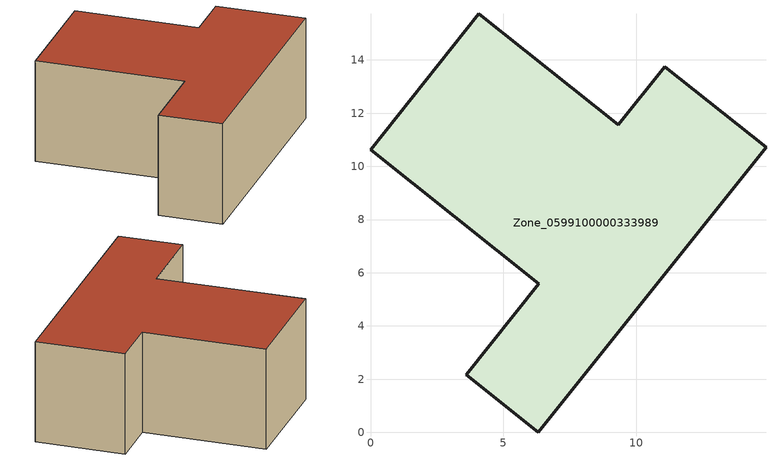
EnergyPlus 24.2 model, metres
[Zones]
Zone_0599100000333989
 floor ground (C_G): 6.33,5.59 0,10.63 4.07,15.74 9.32,11.56 11.06,13.75 14.87,10.72 6.31,0 3.6,2.16 z0.29
 wall outside (C_F): 14.87,10.72 11.06,13.75 9.32,11.56 4.07,15.74 0,10.63 6.33,5.59 3.6,2.16 6.31,0 14.87,10.72 z0.29:5.95
 roof outside (C_R): 0,10.63 6.33,5.59 3.6,2.16 6.31,0 14.87,10.72 11.06,13.75 9.32,11.56 4.07,15.74 z5.95
[BUILDING]
Pand.0599100000333989: North Axis=0; Terrain=City; Loads Convergence Tolerance Value=0.04; Temperature Convergence Tolerance Value=0.4; Solar Distribution=FullExterior; Maximum Number of Warmup Days=25; Minimum Number of Warmup Days=1
[Site:Location]
Rotterdam.The.Hague.AP_ZH_NLD Design_Conditions: Latitude=51.96; Longitude=4.45; Time Zone=1; Elevation=-4.5
[SITE:GROUNDTEMPERATURE:BUILDINGSURFACE]
18, 18, 18, 18, 18, 18, 18, 18, 18, 18, 18, 18
[MATERIAL] Thermal Absorptance=0.9; Solar Absorptance=0.7; Visible Absorptance=0.7
Name | Roughness | Thickness | Conductivity | Density | Specific Heat
G.TC.1975-1991 | MediumSmooth | 0.15 | 0.288461 | 540 | 1210
F.TC.1975-1991 | Rough | 0.3 | 0.230769 | 1920 | 840
R.TC.1975-1991 | MediumRough | 0.2 | 0.153846 | 1500 | 1000
[CONSTRUCTION]
C_G: G.TC.1975-1991
C_F: F.TC.1975-1991
C_R: R.TC.1975-1991
[ZONE]
Zone_0599100000333989: Type=1; Multiplier=1; Ceiling Height=Autocalculate; Volume=Autocalculate; Floor Area=autocalculate; Part of Total Floor Area=Yes
[ZONEINFILTRATION:DESIGNFLOWRATE]
Infil_Zone_0599100000333989: Zone or ZoneList or Space or SpaceList=Zone_0599100000333989; Schedule=AlwaysOn; Design Flow Rate Calculation Method=Flow/Area; Flow Rate per Floor Area=0.003; Constant Term Coefficient=1; Temperature Term Coefficient=0; Velocity Term Coefficient=0; Velocity Squared Term Coefficient=0
[HVACTEMPLATE:ZONE:IDEALLOADSAIRSYSTEM]
Zone_0599100000333989: Maximum Heating Supply Air Temperature=50; Minimum Cooling Supply Air Temperature=13; Maximum Heating Supply Air Humidity Ratio=0.0156; Minimum Cooling Supply Air Humidity Ratio=0.0077; Heating Limit=NoLimit; Cooling Limit=NoLimit; Dehumidification Control Type=ConstantSensibleHeatRatio; Cooling Sensible Heat Ratio=0.7; Dehumidification Setpoint=60; Humidification Control Type=None; Humidification Setpoint=30; Outdoor Air Method=None; Outdoor Air Flow Rate per Person=0.00944; Outdoor Air Flow Rate per Zone Floor Area=0; Outdoor Air Flow Rate per Zone=0; Demand Controlled Ventilation Type=None; Outdoor Air Economizer Type=NoEconomizer; Heat Recovery Type=None; Sensible Heat Recovery Effectiveness=0.7; Latent Heat Recovery Effectiveness=0.65
[ZONECONTROL:THERMOSTAT]
ThermostatControl_Zone_0599100000333989: Zone or ZoneList=Zone_0599100000333989; Control Type Schedule=DualSetpointControlType; Control 1=Thermostat_Zone_0599100000333989; Temperature Difference Between Cutout And Setpoint=0
[THERMOSTATSETPOINT:DUALSETPOINT]
Thermostat_Zone_0599100000333989: Heating Setpoint Temperature Schedule=HeatingSetpoint_Zone_0599100000333989; Cooling Setpoint Temperature Schedule=CoolingSetpoint_Zone_0599100000333989
[SCHEDULE:COMPACT]
HeatingSetpoint_Zone_0599100000333989: Through: 12/31, For: AllDays, Until: 24:00, 21
CoolingSetpoint_Zone_0599100000333989: Through: 12/31, For: AllDays, Until: 24:00, 24
DualSetpointControlType: Through: 12/31, For: AllDays, Until: 24:00, 4
AlwaysOn: Through: 12/31, For: AllDays, Until: 24:00, 1
